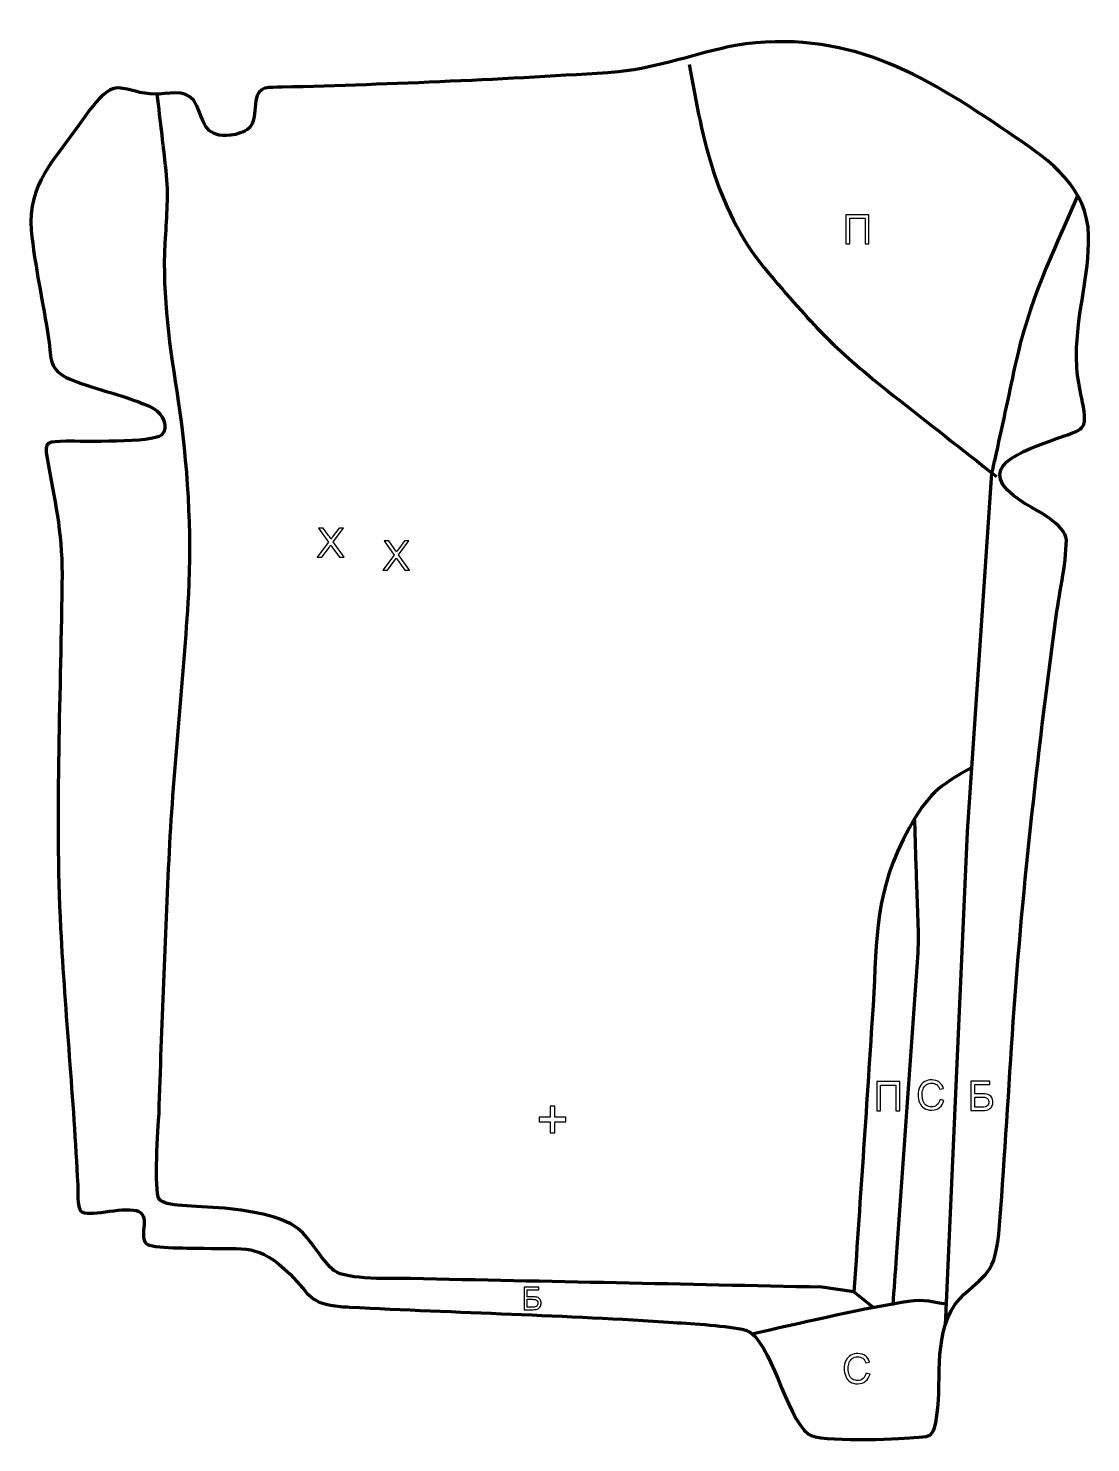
# Model space of a CAD drawing. Header units: millimetres. Extents: x -604 to 55, y 109 to 987.
import ezdxf

# ---------------------------------------------------------------- set-up
doc = ezdxf.new("R2010")
doc.units = ezdxf.units.MM
doc.header["$MEASUREMENT"] = 0
doc.layers.add('layer 2', color=7, linetype='Continuous')
doc.layers.add('layer 3', color=7, linetype='Continuous')

msp = doc.modelspace()

# ---------------------------------------------------------------- linework, layer by layer
at = {"layer": 'layer 2', "color": 142, "lineweight": 158}
for points, knots in [([(-194.0513, 964.9937), (-185.6658, 917.1604), (-177.078, 872.9626), (-144.3299, 834.7805), (-144.3299, 834.7805), (-114.5786, 800.0665), (-103.4584, 787.7869), (-67.3065, 759.3358), (-67.3065, 759.3358), (-45.9743, 742.5476), (-24.6427, 725.7588), (-3.3109, 708.9701)], [0, 0, 0, 0, 0.25, 0.25, 0.25, 0.25, 0.5, 0.5, 0.5, 0.5, 1, 1, 1, 1]), ([(-91.7699, 202.5725), (-91.7699, 202.5725), (-111.6134, 205.3507), (-111.6134, 205.3507), (-111.6134, 205.3507), (-196.7415, 207.128), (-281.8695, 208.9058), (-366.9976, 210.6833), (-366.9976, 210.6833), (-377.7964, 210.8688), (-406.5693, 209.6245), (-414.6445, 215.6872), (-414.6445, 215.6872), (-420.9751, 220.4401), (-428.245, 233.7923), (-435.3743, 240.3999), (-435.3743, 240.3999), (-444.3286, 248.6991), (-464.1626, 252.6979), (-482.6987, 254.3946), (-482.6987, 254.3946), (-501.8662, 256.1491), (-519.9185, 255.238), (-523.1768, 260.1091), (-523.1768, 260.1091), (-526.6336, 265.2767), (-523.8272, 304.7276), (-523.3056, 313.2896), (-523.3056, 313.2896), (-521.456, 367.4684), (-519.4994, 421.6351), (-516.8443, 475.7817), (-516.8443, 475.7817), (-514.202, 528.8578), (-507.8971, 582.435), (-504.8604, 635.8168), (-504.8604, 635.8168), (-502.7467, 673.4987), (-505.4726, 718.6647), (-511.1516, 755.6957), (-511.1516, 755.6957), (-516.2951, 788.8858), (-521.1554, 820.3421), (-519.4689, 854.1177), (-519.4689, 854.1177), (-518.5859, 868.5044), (-517.3699, 881.4343), (-518.5671, 895.9369), (-518.5671, 895.9369), (-520.3431, 912.7351), (-522.4816, 929.652), (-524.3957, 946.4709)], [0, 0, 0, 0, 0.07142857, 0.07142857, 0.07142857, 0.07142857, 0.14285714, 0.14285714, 0.14285714, 0.14285714, 0.21428571, 0.21428571, 0.21428571, 0.21428571, 0.28571429, 0.28571429, 0.28571429, 0.28571429, 0.35714286, 0.35714286, 0.35714286, 0.35714286, 0.42857143, 0.42857143, 0.42857143, 0.42857143, 0.5, 0.5, 0.5, 0.5, 0.57142857, 0.57142857, 0.57142857, 0.57142857, 0.64285714, 0.64285714, 0.64285714, 0.64285714, 0.71428571, 0.71428571, 0.71428571, 0.71428571, 0.78571429, 0.78571429, 0.78571429, 0.78571429, 0.85714286, 0.85714286, 0.85714286, 0.85714286, 1, 1, 1, 1]), ([(47.2261, 883.7427), (31.0002, 845.8247), (17.0562, 818.73), (8.1987, 777.4803), (8.1987, 777.4803), (4.0532, 758.1747), (0.0326, 739.0637), (-4.3206, 719.7843), (-4.3206, 719.7843), (-4.984, 716.8462), (-5.6475, 713.9082), (-6.3109, 710.9701), (-6.3109, 710.9701), (-6.3109, 710.9701), (-21.3919, 488.1908), (-21.3919, 488.1908), (-21.3919, 488.1908), (-21.3919, 488.1908), (-35.1075, 181.7276), (-35.1075, 181.7276)], [0, 0, 0, 0, 0.16666667, 0.16666667, 0.16666667, 0.16666667, 0.33333333, 0.33333333, 0.33333333, 0.33333333, 0.5, 0.5, 0.5, 0.5, 0.66666667, 0.66666667, 0.66666667, 0.66666667, 1, 1, 1, 1]), ([(-19.1822, 527.7184), (-39.6401, 516.5379), (-45.5747, 511.4202), (-57.3469, 490.8886), (-57.3469, 490.8886), (-79.3595, 450.5865), (-77.2256, 424.24), (-79.9213, 380.4313), (-79.9213, 380.4313), (-83.6493, 321.1364), (-87.7899, 261.8531), (-91.7699, 202.5725), (-91.7699, 202.5725), (-91.7699, 202.5725), (-79.5103, 192.7972), (-79.5103, 192.7972)], [0, 0, 0, 0, 0.2, 0.2, 0.2, 0.2, 0.4, 0.4, 0.4, 0.4, 0.6, 0.6, 0.6, 0.6, 1, 1, 1, 1]), ([(-67.4396, 194.0827), (-66.7295, 204.087), (-66.0194, 214.0913), (-65.3093, 224.0956), (-65.3093, 224.0956), (-60.9076, 286.1074), (-56.3166, 348.1597), (-52.0819, 410.1761), (-52.0819, 410.1761), (-51.099, 424.5707), (-52.319, 441.9292), (-52.7734, 456.612), (-52.7734, 456.612), (-53.175, 469.5898), (-53.5766, 482.5675), (-53.9782, 495.5452)], [0, 0, 0, 0, 0.2, 0.2, 0.2, 0.2, 0.4, 0.4, 0.4, 0.4, 0.6, 0.6, 0.6, 0.6, 1, 1, 1, 1]), ([(-155.0723, 176.4716), (-126.1233, 182.9656), (-91.3616, 191.0856), (-62.204, 196.0985), (-62.204, 196.0985), (-49.8642, 198.22), (-46.4067, 197.0103), (-34.5143, 194.9814)], [0, 0, 0, 0, 0.33333333, 0.33333333, 0.33333333, 0.33333333, 1, 1, 1, 1])]:
    msp.add_open_spline(points, degree=3, knots=knots, dxfattribs=at)
at = {"layer": 'layer 2', "color": 142}
for points, knots in [([(-96.693, 871.6034), (-96.693, 871.6034), (-82.4182, 871.6034), (-82.4182, 871.6034), (-82.4182, 871.6034), (-82.4182, 871.6034), (-82.4182, 853.417), (-82.4182, 853.417), (-82.4182, 853.417), (-82.4182, 853.417), (-84.8312, 853.417), (-84.8312, 853.417), (-84.8312, 853.417), (-84.8312, 853.417), (-84.8312, 869.4698), (-84.8312, 869.4698), (-84.8312, 869.4698), (-84.8312, 869.4698), (-94.28, 869.4698), (-94.28, 869.4698), (-94.28, 869.4698), (-94.28, 869.4698), (-94.28, 853.417), (-94.28, 853.417), (-94.28, 853.417), (-94.28, 853.417), (-96.693, 853.417), (-96.693, 853.417), (-96.693, 853.417), (-96.693, 853.417), (-96.693, 871.6034), (-96.693, 871.6034)], [0, 0, 0, 0, 0.11111111, 0.11111111, 0.11111111, 0.11111111, 0.22222222, 0.22222222, 0.22222222, 0.22222222, 0.33333333, 0.33333333, 0.33333333, 0.33333333, 0.44444444, 0.44444444, 0.44444444, 0.44444444, 0.55555556, 0.55555556, 0.55555556, 0.55555556, 0.66666667, 0.66666667, 0.66666667, 0.66666667, 0.77777778, 0.77777778, 0.77777778, 0.77777778, 1, 1, 1, 1]), ([(-425.0021, 658.7733), (-425.0021, 658.7733), (-417.9748, 668.2094), (-417.9748, 668.2094), (-417.9748, 668.2094), (-417.9748, 668.2094), (-424.1639, 676.9597), (-424.1639, 676.9597), (-424.1639, 676.9597), (-424.1639, 676.9597), (-421.298, 676.9597), (-421.298, 676.9597), (-421.298, 676.9597), (-421.298, 676.9597), (-417.9833, 672.3073), (-417.9833, 672.3073), (-417.9833, 672.3073), (-417.2932, 671.3421), (-416.8149, 670.6055), (-416.5397, 670.0932), (-416.5397, 670.0932), (-416.1291, 670.7282), (-415.6465, 671.4056), (-415.0919, 672.121), (-415.0919, 672.121), (-415.0919, 672.121), (-411.4597, 676.9597), (-411.4597, 676.9597), (-411.4597, 676.9597), (-411.4597, 676.9597), (-408.8223, 676.9597), (-408.8223, 676.9597), (-408.8223, 676.9597), (-408.8223, 676.9597), (-415.1385, 668.3152), (-415.1385, 668.3152), (-415.1385, 668.3152), (-415.1385, 668.3152), (-408.3397, 658.7733), (-408.3397, 658.7733), (-408.3397, 658.7733), (-408.3397, 658.7733), (-411.2946, 658.7733), (-411.2946, 658.7733), (-411.2946, 658.7733), (-411.2946, 658.7733), (-415.8835, 665.2588), (-415.8835, 665.2588), (-415.8835, 665.2588), (-416.146, 665.6271), (-416.3958, 665.9954), (-416.6286, 666.3594), (-416.6286, 666.3594), (-417.035, 665.7498), (-417.3229, 665.3223), (-417.5007, 665.081), (-417.5007, 665.081), (-417.5007, 665.081), (-422.1108, 658.7733), (-422.1108, 658.7733), (-422.1108, 658.7733), (-422.1108, 658.7733), (-425.0021, 658.7733), (-425.0021, 658.7733)], [0, 0, 0, 0, 0.05882353, 0.05882353, 0.05882353, 0.05882353, 0.11764706, 0.11764706, 0.11764706, 0.11764706, 0.17647059, 0.17647059, 0.17647059, 0.17647059, 0.23529412, 0.23529412, 0.23529412, 0.23529412, 0.29411765, 0.29411765, 0.29411765, 0.29411765, 0.35294118, 0.35294118, 0.35294118, 0.35294118, 0.41176471, 0.41176471, 0.41176471, 0.41176471, 0.47058824, 0.47058824, 0.47058824, 0.47058824, 0.52941176, 0.52941176, 0.52941176, 0.52941176, 0.58823529, 0.58823529, 0.58823529, 0.58823529, 0.64705882, 0.64705882, 0.64705882, 0.64705882, 0.70588235, 0.70588235, 0.70588235, 0.70588235, 0.76470588, 0.76470588, 0.76470588, 0.76470588, 0.82352941, 0.82352941, 0.82352941, 0.82352941, 0.88235294, 0.88235294, 0.88235294, 0.88235294, 1, 1, 1, 1]), ([(-384.3458, 650.7462), (-384.3458, 650.7462), (-377.3185, 660.1823), (-377.3185, 660.1823), (-377.3185, 660.1823), (-377.3185, 660.1823), (-383.5076, 668.9326), (-383.5076, 668.9326), (-383.5076, 668.9326), (-383.5076, 668.9326), (-380.6417, 668.9326), (-380.6417, 668.9326), (-380.6417, 668.9326), (-380.6417, 668.9326), (-377.327, 664.2802), (-377.327, 664.2802), (-377.327, 664.2802), (-376.6369, 663.315), (-376.1586, 662.5784), (-375.8834, 662.0661), (-375.8834, 662.0661), (-375.4728, 662.7011), (-374.9902, 663.3785), (-374.4356, 664.0939), (-374.4356, 664.0939), (-374.4356, 664.0939), (-370.8034, 668.9326), (-370.8034, 668.9326), (-370.8034, 668.9326), (-370.8034, 668.9326), (-368.166, 668.9326), (-368.166, 668.9326), (-368.166, 668.9326), (-368.166, 668.9326), (-374.4822, 660.2881), (-374.4822, 660.2881), (-374.4822, 660.2881), (-374.4822, 660.2881), (-367.6834, 650.7462), (-367.6834, 650.7462), (-367.6834, 650.7462), (-367.6834, 650.7462), (-370.6383, 650.7462), (-370.6383, 650.7462), (-370.6383, 650.7462), (-370.6383, 650.7462), (-375.2272, 657.2317), (-375.2272, 657.2317), (-375.2272, 657.2317), (-375.4897, 657.6), (-375.7395, 657.9683), (-375.9723, 658.3323), (-375.9723, 658.3323), (-376.3787, 657.7227), (-376.6666, 657.2952), (-376.8444, 657.0539), (-376.8444, 657.0539), (-376.8444, 657.0539), (-381.4545, 650.7462), (-381.4545, 650.7462), (-381.4545, 650.7462), (-381.4545, 650.7462), (-384.3458, 650.7462), (-384.3458, 650.7462)], [0, 0, 0, 0, 0.05882353, 0.05882353, 0.05882353, 0.05882353, 0.11764706, 0.11764706, 0.11764706, 0.11764706, 0.17647059, 0.17647059, 0.17647059, 0.17647059, 0.23529412, 0.23529412, 0.23529412, 0.23529412, 0.29411765, 0.29411765, 0.29411765, 0.29411765, 0.35294118, 0.35294118, 0.35294118, 0.35294118, 0.41176471, 0.41176471, 0.41176471, 0.41176471, 0.47058824, 0.47058824, 0.47058824, 0.47058824, 0.52941176, 0.52941176, 0.52941176, 0.52941176, 0.58823529, 0.58823529, 0.58823529, 0.58823529, 0.64705882, 0.64705882, 0.64705882, 0.64705882, 0.70588235, 0.70588235, 0.70588235, 0.70588235, 0.76470588, 0.76470588, 0.76470588, 0.76470588, 0.82352941, 0.82352941, 0.82352941, 0.82352941, 0.88235294, 0.88235294, 0.88235294, 0.88235294, 1, 1, 1, 1]), ([(-38.2914, 322.0287), (-38.2914, 322.0287), (-35.8784, 321.4191), (-35.8784, 321.4191), (-35.8784, 321.4191), (-36.3822, 319.4422), (-37.2881, 317.9393), (-38.5962, 316.9022), (-38.5962, 316.9022), (-39.9043, 315.865), (-41.5045, 315.3443), (-43.3968, 315.3443), (-43.3968, 315.3443), (-45.3526, 315.3443), (-46.9443, 315.7422), (-48.172, 316.5423), (-48.172, 316.5423), (-49.3997, 317.3382), (-50.331, 318.4939), (-50.9702, 320.0052), (-50.9702, 320.0052), (-51.6095, 321.5207), (-51.9312, 323.1421), (-51.9312, 324.8778), (-51.9312, 324.8778), (-51.9312, 326.7701), (-51.5714, 328.4211), (-50.8475, 329.8308), (-50.8475, 329.8308), (-50.1236, 331.2405), (-49.0949, 332.3115), (-47.7614, 333.0439), (-47.7614, 333.0439), (-46.4279, 333.7762), (-44.9589, 334.1403), (-43.3587, 334.1403), (-43.3587, 334.1403), (-41.5384, 334.1403), (-40.0101, 333.6789), (-38.774, 332.7518), (-38.774, 332.7518), (-37.5336, 331.8247), (-36.67, 330.525), (-36.1832, 328.8486), (-36.1832, 328.8486), (-36.1832, 328.8486), (-38.5454, 328.2898), (-38.5454, 328.2898), (-38.5454, 328.2898), (-38.9645, 329.6106), (-39.5783, 330.5758), (-40.3784, 331.177), (-40.3784, 331.177), (-41.1785, 331.7823), (-42.1861, 332.0829), (-43.401, 332.0829), (-43.401, 332.0829), (-44.7938, 332.0829), (-45.9622, 331.7485), (-46.8978, 331.0796), (-46.8978, 331.0796), (-47.8333, 330.4107), (-48.4937, 329.509), (-48.8705, 328.383), (-48.8705, 328.383), (-49.2515, 327.2527), (-49.442, 326.0885), (-49.442, 324.8905), (-49.442, 324.8905), (-49.442, 323.3453), (-49.2176, 321.9949), (-48.7689, 320.8434), (-48.7689, 320.8434), (-48.3202, 319.6877), (-47.6217, 318.8283), (-46.6734, 318.2568), (-46.6734, 318.2568), (-45.7251, 317.6853), (-44.7007, 317.4017), (-43.5958, 317.4017), (-43.5958, 317.4017), (-42.2496, 317.4017), (-41.115, 317.7912), (-40.1837, 318.5659), (-40.1837, 318.5659), (-39.2524, 319.3448), (-38.6216, 320.4963), (-38.2914, 322.0287)], [0, 0, 0, 0, 0.04347826, 0.04347826, 0.04347826, 0.04347826, 0.08695652, 0.08695652, 0.08695652, 0.08695652, 0.13043478, 0.13043478, 0.13043478, 0.13043478, 0.17391304, 0.17391304, 0.17391304, 0.17391304, 0.2173913, 0.2173913, 0.2173913, 0.2173913, 0.26086957, 0.26086957, 0.26086957, 0.26086957, 0.30434783, 0.30434783, 0.30434783, 0.30434783, 0.34782609, 0.34782609, 0.34782609, 0.34782609, 0.39130435, 0.39130435, 0.39130435, 0.39130435, 0.43478261, 0.43478261, 0.43478261, 0.43478261, 0.47826087, 0.47826087, 0.47826087, 0.47826087, 0.52173913, 0.52173913, 0.52173913, 0.52173913, 0.56521739, 0.56521739, 0.56521739, 0.56521739, 0.60869565, 0.60869565, 0.60869565, 0.60869565, 0.65217391, 0.65217391, 0.65217391, 0.65217391, 0.69565217, 0.69565217, 0.69565217, 0.69565217, 0.73913043, 0.73913043, 0.73913043, 0.73913043, 0.7826087, 0.7826087, 0.7826087, 0.7826087, 0.82608696, 0.82608696, 0.82608696, 0.82608696, 0.86956522, 0.86956522, 0.86956522, 0.86956522, 0.91304348, 0.91304348, 0.91304348, 0.91304348, 1, 1, 1, 1]), ([(-77.6328, 333.0417), (-77.6328, 333.0417), (-63.358, 333.0417), (-63.358, 333.0417), (-63.358, 333.0417), (-63.358, 333.0417), (-63.358, 314.8553), (-63.358, 314.8553), (-63.358, 314.8553), (-63.358, 314.8553), (-65.771, 314.8553), (-65.771, 314.8553), (-65.771, 314.8553), (-65.771, 314.8553), (-65.771, 330.9081), (-65.771, 330.9081), (-65.771, 330.9081), (-65.771, 330.9081), (-75.2198, 330.9081), (-75.2198, 330.9081), (-75.2198, 330.9081), (-75.2198, 330.9081), (-75.2198, 314.8553), (-75.2198, 314.8553), (-75.2198, 314.8553), (-75.2198, 314.8553), (-77.6328, 314.8553), (-77.6328, 314.8553), (-77.6328, 314.8553), (-77.6328, 314.8553), (-77.6328, 333.0417), (-77.6328, 333.0417)], [0, 0, 0, 0, 0.11111111, 0.11111111, 0.11111111, 0.11111111, 0.22222222, 0.22222222, 0.22222222, 0.22222222, 0.33333333, 0.33333333, 0.33333333, 0.33333333, 0.44444444, 0.44444444, 0.44444444, 0.44444444, 0.55555556, 0.55555556, 0.55555556, 0.55555556, 0.66666667, 0.66666667, 0.66666667, 0.66666667, 0.77777778, 0.77777778, 0.77777778, 0.77777778, 1, 1, 1, 1]), ([(-19.1547, 333.3076), (-19.1547, 333.3076), (-7.3437, 333.3076), (-7.3437, 333.3076), (-7.3437, 333.3076), (-7.3437, 333.3076), (-7.3437, 331.174), (-7.3437, 331.174), (-7.3437, 331.174), (-7.3437, 331.174), (-16.7417, 331.174), (-16.7417, 331.174), (-16.7417, 331.174), (-16.7417, 331.174), (-16.7417, 325.5606), (-16.7417, 325.5606), (-16.7417, 325.5606), (-16.7417, 325.5606), (-12.3983, 325.5606), (-12.3983, 325.5606), (-12.3983, 325.5606), (-10.7939, 325.5606), (-9.5196, 325.4082), (-8.5714, 325.0992), (-8.5714, 325.0992), (-7.6231, 324.7944), (-6.8653, 324.2186), (-6.2938, 323.3677), (-6.2938, 323.3677), (-5.7223, 322.5211), (-5.4387, 321.5347), (-5.4387, 320.4086), (-5.4387, 320.4086), (-5.4387, 319.49), (-5.6419, 318.6306), (-6.0525, 317.8348), (-6.0525, 317.8348), (-6.4632, 317.0347), (-7.0728, 316.3827), (-7.8856, 315.879), (-7.8856, 315.879), (-8.6941, 315.3752), (-10.0784, 315.1212), (-12.03, 315.1212), (-12.03, 315.1212), (-12.03, 315.1212), (-19.1547, 315.1212), (-19.1547, 315.1212), (-19.1547, 315.1212), (-19.1547, 315.1212), (-19.1547, 333.3076), (-19.1547, 333.3076)], [0, 0, 0, 0, 0.07142857, 0.07142857, 0.07142857, 0.07142857, 0.14285714, 0.14285714, 0.14285714, 0.14285714, 0.21428571, 0.21428571, 0.21428571, 0.21428571, 0.28571429, 0.28571429, 0.28571429, 0.28571429, 0.35714286, 0.35714286, 0.35714286, 0.35714286, 0.42857143, 0.42857143, 0.42857143, 0.42857143, 0.5, 0.5, 0.5, 0.5, 0.57142857, 0.57142857, 0.57142857, 0.57142857, 0.64285714, 0.64285714, 0.64285714, 0.64285714, 0.71428571, 0.71428571, 0.71428571, 0.71428571, 0.78571429, 0.78571429, 0.78571429, 0.78571429, 0.85714286, 0.85714286, 0.85714286, 0.85714286, 1, 1, 1, 1]), ([(-280.4514, 301.1855), (-280.4514, 301.1855), (-280.4514, 308.1), (-280.4514, 308.1), (-280.4514, 308.1), (-280.4514, 308.1), (-287.3305, 308.1), (-287.3305, 308.1), (-287.3305, 308.1), (-287.3305, 308.1), (-287.3305, 310.9928), (-287.3305, 310.9928), (-287.3305, 310.9928), (-287.3305, 310.9928), (-280.4514, 310.9928), (-280.4514, 310.9928), (-280.4514, 310.9928), (-280.4514, 310.9928), (-280.4514, 317.8719), (-280.4514, 317.8719), (-280.4514, 317.8719), (-280.4514, 317.8719), (-277.5233, 317.8719), (-277.5233, 317.8719), (-277.5233, 317.8719), (-277.5233, 317.8719), (-277.5233, 310.9928), (-277.5233, 310.9928), (-277.5233, 310.9928), (-277.5233, 310.9928), (-270.6441, 310.9928), (-270.6441, 310.9928), (-270.6441, 310.9928), (-270.6441, 310.9928), (-270.6441, 308.1), (-270.6441, 308.1), (-270.6441, 308.1), (-270.6441, 308.1), (-277.5233, 308.1), (-277.5233, 308.1), (-277.5233, 308.1), (-277.5233, 308.1), (-277.5233, 301.1855), (-277.5233, 301.1855), (-277.5233, 301.1855), (-277.5233, 301.1855), (-280.4514, 301.1855), (-280.4514, 301.1855)], [0, 0, 0, 0, 0.07692308, 0.07692308, 0.07692308, 0.07692308, 0.15384615, 0.15384615, 0.15384615, 0.15384615, 0.23076923, 0.23076923, 0.23076923, 0.23076923, 0.30769231, 0.30769231, 0.30769231, 0.30769231, 0.38461538, 0.38461538, 0.38461538, 0.38461538, 0.46153846, 0.46153846, 0.46153846, 0.46153846, 0.53846154, 0.53846154, 0.53846154, 0.53846154, 0.61538462, 0.61538462, 0.61538462, 0.61538462, 0.69230769, 0.69230769, 0.69230769, 0.69230769, 0.76923077, 0.76923077, 0.76923077, 0.76923077, 0.84615385, 0.84615385, 0.84615385, 0.84615385, 1, 1, 1, 1]), ([(-16.7417, 317.1786), (-16.7417, 317.1786), (-11.9284, 317.1786), (-11.9284, 317.1786), (-11.9284, 317.1786), (-10.6288, 317.1786), (-9.6551, 317.4411), (-9.0032, 317.9702), (-9.0032, 317.9702), (-8.3555, 318.4994), (-8.0295, 319.291), (-8.0295, 320.3451), (-8.0295, 320.3451), (-8.0295, 321.0987), (-8.2158, 321.7252), (-8.5883, 322.229), (-8.5883, 322.229), (-8.9608, 322.7327), (-9.4773, 323.0672), (-10.1377, 323.2323), (-10.1377, 323.2323), (-10.8023, 323.3974), (-11.9326, 323.4778), (-13.5286, 323.4778), (-13.5286, 323.4778), (-13.5286, 323.4778), (-16.7417, 323.4778), (-16.7417, 323.4778), (-16.7417, 323.4778), (-16.7417, 323.4778), (-16.7417, 317.1786), (-16.7417, 317.1786)], [0, 0, 0, 0, 0.11111111, 0.11111111, 0.11111111, 0.11111111, 0.22222222, 0.22222222, 0.22222222, 0.22222222, 0.33333333, 0.33333333, 0.33333333, 0.33333333, 0.44444444, 0.44444444, 0.44444444, 0.44444444, 0.55555556, 0.55555556, 0.55555556, 0.55555556, 0.66666667, 0.66666667, 0.66666667, 0.66666667, 0.77777778, 0.77777778, 0.77777778, 0.77777778, 1, 1, 1, 1]), ([(-296.5697, 205.4057), (-296.5697, 205.4057), (-287.4746, 205.4057), (-287.4746, 205.4057), (-287.4746, 205.4057), (-287.4746, 205.4057), (-287.4746, 203.7627), (-287.4746, 203.7627), (-287.4746, 203.7627), (-287.4746, 203.7627), (-294.7116, 203.7627), (-294.7116, 203.7627), (-294.7116, 203.7627), (-294.7116, 203.7627), (-294.7116, 199.4401), (-294.7116, 199.4401), (-294.7116, 199.4401), (-294.7116, 199.4401), (-291.3669, 199.4401), (-291.3669, 199.4401), (-291.3669, 199.4401), (-290.1314, 199.4401), (-289.1502, 199.3227), (-288.42, 199.0847), (-288.42, 199.0847), (-287.6898, 198.85), (-287.1063, 198.4067), (-286.6662, 197.7515), (-286.6662, 197.7515), (-286.2261, 197.0995), (-286.0077, 196.3399), (-286.0077, 195.4728), (-286.0077, 195.4728), (-286.0077, 194.7654), (-286.1641, 194.1036), (-286.4804, 193.4908), (-286.4804, 193.4908), (-286.7966, 192.8747), (-287.266, 192.3726), (-287.8919, 191.9847), (-287.8919, 191.9847), (-288.5145, 191.5968), (-289.5805, 191.4012), (-291.0833, 191.4012), (-291.0833, 191.4012), (-291.0833, 191.4012), (-296.5697, 191.4012), (-296.5697, 191.4012), (-296.5697, 191.4012), (-296.5697, 191.4012), (-296.5697, 205.4057), (-296.5697, 205.4057)], [0, 0, 0, 0, 0.07142857, 0.07142857, 0.07142857, 0.07142857, 0.14285714, 0.14285714, 0.14285714, 0.14285714, 0.21428571, 0.21428571, 0.21428571, 0.21428571, 0.28571429, 0.28571429, 0.28571429, 0.28571429, 0.35714286, 0.35714286, 0.35714286, 0.35714286, 0.42857143, 0.42857143, 0.42857143, 0.42857143, 0.5, 0.5, 0.5, 0.5, 0.57142857, 0.57142857, 0.57142857, 0.57142857, 0.64285714, 0.64285714, 0.64285714, 0.64285714, 0.71428571, 0.71428571, 0.71428571, 0.71428571, 0.78571429, 0.78571429, 0.78571429, 0.78571429, 0.85714286, 0.85714286, 0.85714286, 0.85714286, 1, 1, 1, 1]), ([(-294.7116, 192.9855), (-294.7116, 192.9855), (-291.0051, 192.9855), (-291.0051, 192.9855), (-291.0051, 192.9855), (-290.0043, 192.9855), (-289.2545, 193.1876), (-288.7525, 193.5951), (-288.7525, 193.5951), (-288.2537, 194.0026), (-288.0027, 194.6122), (-288.0027, 195.4239), (-288.0027, 195.4239), (-288.0027, 196.0042), (-288.1462, 196.4866), (-288.433, 196.8745), (-288.433, 196.8745), (-288.7199, 197.2625), (-289.1176, 197.52), (-289.6261, 197.6471), (-289.6261, 197.6471), (-290.1379, 197.7743), (-291.0083, 197.8362), (-292.2373, 197.8362), (-292.2373, 197.8362), (-292.2373, 197.8362), (-294.7116, 197.8362), (-294.7116, 197.8362), (-294.7116, 197.8362), (-294.7116, 197.8362), (-294.7116, 192.9855), (-294.7116, 192.9855)], [0, 0, 0, 0, 0.11111111, 0.11111111, 0.11111111, 0.11111111, 0.22222222, 0.22222222, 0.22222222, 0.22222222, 0.33333333, 0.33333333, 0.33333333, 0.33333333, 0.44444444, 0.44444444, 0.44444444, 0.44444444, 0.55555556, 0.55555556, 0.55555556, 0.55555556, 0.66666667, 0.66666667, 0.66666667, 0.66666667, 0.77777778, 0.77777778, 0.77777778, 0.77777778, 1, 1, 1, 1]), ([(-84.1957, 152.0337), (-84.1957, 152.0337), (-81.7827, 151.4241), (-81.7827, 151.4241), (-81.7827, 151.4241), (-82.2865, 149.4472), (-83.1924, 147.9443), (-84.5005, 146.9072), (-84.5005, 146.9072), (-85.8086, 145.87), (-87.4088, 145.3493), (-89.3011, 145.3493), (-89.3011, 145.3493), (-91.2569, 145.3493), (-92.8486, 145.7472), (-94.0763, 146.5473), (-94.0763, 146.5473), (-95.304, 147.3432), (-96.2353, 148.4989), (-96.8745, 150.0102), (-96.8745, 150.0102), (-97.5138, 151.5257), (-97.8355, 153.1471), (-97.8355, 154.8828), (-97.8355, 154.8828), (-97.8355, 156.7751), (-97.4757, 158.4261), (-96.7518, 159.8358), (-96.7518, 159.8358), (-96.0279, 161.2455), (-94.9992, 162.3165), (-93.6657, 163.0489), (-93.6657, 163.0489), (-92.3322, 163.7812), (-90.8632, 164.1453), (-89.263, 164.1453), (-89.263, 164.1453), (-87.4427, 164.1453), (-85.9144, 163.6839), (-84.6783, 162.7568), (-84.6783, 162.7568), (-83.4379, 161.8297), (-82.5743, 160.53), (-82.0875, 158.8536), (-82.0875, 158.8536), (-82.0875, 158.8536), (-84.4497, 158.2948), (-84.4497, 158.2948), (-84.4497, 158.2948), (-84.8688, 159.6156), (-85.4826, 160.5808), (-86.2827, 161.182), (-86.2827, 161.182), (-87.0828, 161.7873), (-88.0904, 162.0879), (-89.3053, 162.0879), (-89.3053, 162.0879), (-90.6981, 162.0879), (-91.8665, 161.7535), (-92.8021, 161.0846), (-92.8021, 161.0846), (-93.7376, 160.4157), (-94.398, 159.514), (-94.7748, 158.388), (-94.7748, 158.388), (-95.1558, 157.2577), (-95.3463, 156.0935), (-95.3463, 154.8955), (-95.3463, 154.8955), (-95.3463, 153.3503), (-95.1219, 151.9999), (-94.6732, 150.8484), (-94.6732, 150.8484), (-94.2245, 149.6927), (-93.526, 148.8333), (-92.5777, 148.2618), (-92.5777, 148.2618), (-91.6294, 147.6903), (-90.605, 147.4067), (-89.5001, 147.4067), (-89.5001, 147.4067), (-88.1539, 147.4067), (-87.0193, 147.7962), (-86.088, 148.5709), (-86.088, 148.5709), (-85.1567, 149.3498), (-84.5259, 150.5013), (-84.1957, 152.0337)], [0, 0, 0, 0, 0.04347826, 0.04347826, 0.04347826, 0.04347826, 0.08695652, 0.08695652, 0.08695652, 0.08695652, 0.13043478, 0.13043478, 0.13043478, 0.13043478, 0.17391304, 0.17391304, 0.17391304, 0.17391304, 0.2173913, 0.2173913, 0.2173913, 0.2173913, 0.26086957, 0.26086957, 0.26086957, 0.26086957, 0.30434783, 0.30434783, 0.30434783, 0.30434783, 0.34782609, 0.34782609, 0.34782609, 0.34782609, 0.39130435, 0.39130435, 0.39130435, 0.39130435, 0.43478261, 0.43478261, 0.43478261, 0.43478261, 0.47826087, 0.47826087, 0.47826087, 0.47826087, 0.52173913, 0.52173913, 0.52173913, 0.52173913, 0.56521739, 0.56521739, 0.56521739, 0.56521739, 0.60869565, 0.60869565, 0.60869565, 0.60869565, 0.65217391, 0.65217391, 0.65217391, 0.65217391, 0.69565217, 0.69565217, 0.69565217, 0.69565217, 0.73913043, 0.73913043, 0.73913043, 0.73913043, 0.7826087, 0.7826087, 0.7826087, 0.7826087, 0.82608696, 0.82608696, 0.82608696, 0.82608696, 0.86956522, 0.86956522, 0.86956522, 0.86956522, 0.91304348, 0.91304348, 0.91304348, 0.91304348, 1, 1, 1, 1])]:
    msp.add_open_spline(points, degree=3, knots=knots, dxfattribs=at)
at = {"layer": 'layer 3', "color": 242, "lineweight": 158}
msp.add_open_spline([(-523.4051, 946.5268), (-513.9853, 947.3815), (-504.4676, 949.3782), (-499.8095, 939.2929), (-499.8095, 939.2929), (-494.7626, 927.4459), (-494.1904, 919.5266), (-478.6457, 920.9497), (-478.6457, 920.9497), (-462.5747, 923.7217), (-464.9582, 929.6838), (-463.0984, 942.6346), (-463.0984, 942.6346), (-461.7607, 951.9495), (-454.9104, 950.5663), (-446.7873, 950.7613), (-446.7873, 950.7613), (-377.6392, 952.6359), (-307.1856, 955.5619), (-238.1844, 960.2523), (-238.1844, 960.2523), (-211.5999, 963.3386), (-190.5477, 971.6217), (-165.2166, 976.8049), (-165.2166, 976.8049), (-97.1048, 987.3987), (-49.8395, 959.6087), (4.2686, 922.638), (4.2686, 922.638), (26.1595, 907.6513), (50.2232, 892.4118), (53.6305, 863.7999), (53.6305, 863.7999), (55.2675, 836.3992), (48.0595, 817.3345), (46.6553, 791.675), (46.6553, 791.675), (45.8319, 776.6299), (47.4401, 766.7474), (50.8825, 752.1779), (50.8825, 752.1779), (53.4902, 736.086), (48.0241, 737.8798), (33.9927, 732.5173), (33.9927, 732.5173), (13.1879, 724.5662), (-20.6072, 714.9001), (13.0672, 692.9347), (13.0672, 692.9347), (20.6014, 688.4467), (39.7422, 679.2494), (40.1814, 669.5499), (40.1814, 669.5499), (39.9307, 653.9536), (35.5162, 635.1424), (33.3884, 619.1818), (33.3884, 619.1818), (22.0121, 533.0563), (12.4167, 449.0071), (6.6525, 362.2613), (6.6525, 362.2613), (3.9186, 321.1281), (1.5364, 279.6492), (-1.8107, 238.5897), (-1.8107, 238.5897), (-4.753, 209.7486), (-12.5596, 213.6617), (-28.9658, 194.8506), (-28.9658, 194.8506), (-43.57, 172.4007), (-36.1013, 145.7107), (-40.9563, 121.0753), (-40.9563, 121.0753), (-42.769, 111.8777), (-45.6837, 112.6349), (-54.5923, 111.9076), (-54.5923, 111.9076), (-65.7758, 111.1035), (-112.7924, 108.7541), (-120.0331, 114.1431), (-120.0331, 114.1431), (-134.5075, 124.9158), (-142.8277, 172.6454), (-158.8609, 178.7673), (-158.8609, 178.7673), (-170.4431, 181.509), (-191.6833, 182.6304), (-203.8206, 183.4679), (-203.8206, 183.4679), (-270.8923, 188.0959), (-337.9837, 189.4897), (-405.0332, 192.9868), (-405.0332, 192.9868), (-406.8618, 193.0822), (-408.6882, 193.1846), (-410.5154, 193.3034), (-410.5154, 193.3034), (-429.7661, 195.1911), (-429.1022, 200.2093), (-441.8795, 213.3539), (-441.8795, 213.3539), (-461.9696, 233.0274), (-469.1196, 228.6573), (-495.5417, 229.5419), (-495.5417, 229.5419), (-501.1213, 229.6878), (-528.5359, 229.3903), (-531.2355, 232.4422), (-531.2355, 232.4422), (-536.308, 238.1764), (-527.8243, 250.4675), (-537.3072, 252.9385), (-537.3072, 252.9385), (-546.8177, 255.4166), (-567.8407, 248.5532), (-571.7776, 252.5786), (-571.7776, 252.5786), (-574.1186, 254.9721), (-573.6853, 265.6274), (-573.8027, 269.018), (-573.8027, 269.018), (-576.3999, 322.1037), (-581.5635, 375.0712), (-584.43, 428.2695), (-584.43, 428.2695), (-588.0654, 502.291), (-584.1991, 574.4598), (-583.5335, 648.2719), (-583.5335, 648.2719), (-583.5436, 674.6231), (-588.1715, 694.8632), (-592.8504, 720.3121), (-592.8504, 720.3121), (-594.9003, 731.4618), (-591.9216, 730.4399), (-580.8742, 730.8309), (-580.8742, 730.8309), (-571.1364, 730.9407), (-527.117, 729.7417), (-521.8213, 734.6864), (-521.8213, 734.6864), (-516.7, 739.4684), (-521.2177, 748.019), (-526.6407, 751.242), (-526.6407, 751.242), (-544.0467, 759.8135), (-561.6151, 762.2981), (-578.5624, 769.4301), (-578.5624, 769.4301), (-592.0383, 775.5163), (-589.9625, 781.3332), (-591.8897, 794.7122), (-591.8897, 794.7122), (-595.1984, 816.6906), (-600.4947, 840.0961), (-602.729, 861.9147), (-602.729, 861.9147), (-604.4731, 891.2416), (-588.7689, 904.9866), (-573.0661, 927.2674), (-573.0661, 927.2674), (-568.4917, 933.7581), (-557.4067, 950.9003), (-548.6798, 950.36), (-548.6798, 950.36), (-540.8609, 949.8759), (-535.4516, 946.5017), (-525.3864, 946.415), (-525.3864, 946.415), (-525.3864, 946.415), (-523.4051, 946.5268), (-523.4051, 946.5268)], degree=3, knots=[0, 0, 0, 0, 0.02272727, 0.02272727, 0.02272727, 0.02272727, 0.04545455, 0.04545455, 0.04545455, 0.04545455, 0.06818182, 0.06818182, 0.06818182, 0.06818182, 0.09090909, 0.09090909, 0.09090909, 0.09090909, 0.11363636, 0.11363636, 0.11363636, 0.11363636, 0.13636364, 0.13636364, 0.13636364, 0.13636364, 0.15909091, 0.15909091, 0.15909091, 0.15909091, 0.18181818, 0.18181818, 0.18181818, 0.18181818, 0.20454545, 0.20454545, 0.20454545, 0.20454545, 0.22727273, 0.22727273, 0.22727273, 0.22727273, 0.25, 0.25, 0.25, 0.25, 0.27272727, 0.27272727, 0.27272727, 0.27272727, 0.29545455, 0.29545455, 0.29545455, 0.29545455, 0.31818182, 0.31818182, 0.31818182, 0.31818182, 0.34090909, 0.34090909, 0.34090909, 0.34090909, 0.36363636, 0.36363636, 0.36363636, 0.36363636, 0.38636364, 0.38636364, 0.38636364, 0.38636364, 0.40909091, 0.40909091, 0.40909091, 0.40909091, 0.43181818, 0.43181818, 0.43181818, 0.43181818, 0.45454545, 0.45454545, 0.45454545, 0.45454545, 0.47727273, 0.47727273, 0.47727273, 0.47727273, 0.5, 0.5, 0.5, 0.5, 0.52272727, 0.52272727, 0.52272727, 0.52272727, 0.54545455, 0.54545455, 0.54545455, 0.54545455, 0.56818182, 0.56818182, 0.56818182, 0.56818182, 0.59090909, 0.59090909, 0.59090909, 0.59090909, 0.61363636, 0.61363636, 0.61363636, 0.61363636, 0.63636364, 0.63636364, 0.63636364, 0.63636364, 0.65909091, 0.65909091, 0.65909091, 0.65909091, 0.68181818, 0.68181818, 0.68181818, 0.68181818, 0.70454545, 0.70454545, 0.70454545, 0.70454545, 0.72727273, 0.72727273, 0.72727273, 0.72727273, 0.75, 0.75, 0.75, 0.75, 0.77272727, 0.77272727, 0.77272727, 0.77272727, 0.79545455, 0.79545455, 0.79545455, 0.79545455, 0.81818182, 0.81818182, 0.81818182, 0.81818182, 0.84090909, 0.84090909, 0.84090909, 0.84090909, 0.86363636, 0.86363636, 0.86363636, 0.86363636, 0.88636364, 0.88636364, 0.88636364, 0.88636364, 0.90909091, 0.90909091, 0.90909091, 0.90909091, 0.93181818, 0.93181818, 0.93181818, 0.93181818, 0.95454545, 0.95454545, 0.95454545, 0.95454545, 1, 1, 1, 1], dxfattribs=at)

doc.saveas('drawing.dxf')
